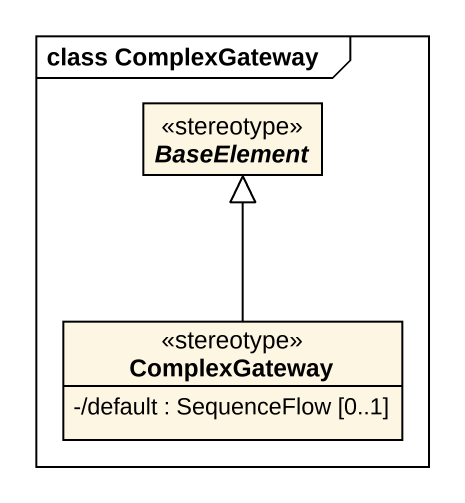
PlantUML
@startuml
mainframe class ComplexGateway
hide circle
hide empty members
skinparam classAttributeIconSize 0
abstract class BaseElement <<stereotype>>
class ComplexGateway <<stereotype>> {
  -/default : SequenceFlow [0..1]
}
ComplexGateway -up-|> BaseElement
@enduml
